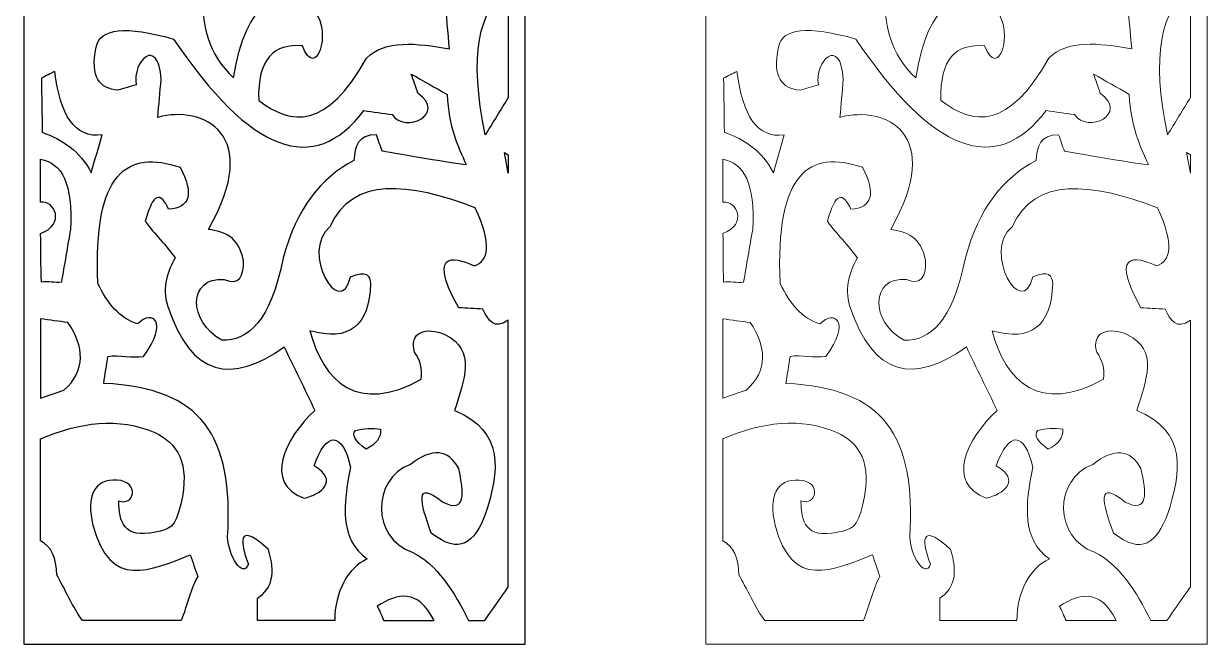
# Model space of a CAD drawing. Header units: centimetres. Extents: x -9.3 to 3.8, y -13.7 to 14.2.
# Drawn here: x -9.29 to 3.8, y -13.69 to -6.84 of the extents above; entities that cross this region are included whole.
import ezdxf

# ---------------------------------------------------------------- set-up
doc = ezdxf.new("R2010")
doc.units = ezdxf.units.CM
doc.header["$MEASUREMENT"] = 0
doc.layers.add('layer 1', color=7, linetype='Continuous')

msp = doc.modelspace()

# ---------------------------------------------------------------- linework, layer by layer
at = {"layer": 'layer 1', "color": 250}
for points, knots in [([(-3.74295, -13.69288), (-3.74295, -13.69288), (-9.28555, -13.69288), (-9.28555, -13.69288), (-9.28555, -13.69288), (-9.28555, -13.69288), (-9.28555, 14.24345), (-9.28555, 14.24345), (-9.28555, 14.24345), (-9.28555, 14.24345), (-3.74295, 14.24345), (-3.74295, 14.24345), (-3.74295, 14.24345), (-3.74295, 14.24345), (-3.74295, -13.69288), (-3.74295, -13.69288)], [0, 0, 0, 0, 0.2, 0.2, 0.2, 0.2, 0.4, 0.4, 0.4, 0.4, 0.6, 0.6, 0.6, 0.6, 1, 1, 1, 1]), ([(-5.38139, -6.08176), (-4.67115, -5.58363), (-4.6453, -6.38876), (-4.57876, -7.11723), (-4.57876, -7.11723), (-4.94601, -7.04983), (-5.2926, -7.01625), (-5.49462, -7.21732), (-5.49462, -7.21732), (-5.94124, -8.00867), (-6.32362, -7.96381), (-6.68804, -7.68503), (-6.68804, -7.68503), (-6.70156, -7.22422), (-6.51988, -7.05442), (-6.20433, -7.08376), (-6.20433, -7.08376), (-6.05902, -7.47261), (-5.87224, -6.94179), (-6.07078, -6.69967), (-6.07078, -6.69967), (-6.48913, -6.45731), (-6.82176, -6.56318), (-6.96583, -7.43444), (-6.96583, -7.43444), (-7.23914, -7.18956), (-7.33348, -6.83884), (-7.30521, -6.41587), (-7.30521, -6.41587), (-7.18876, -6.01494), (-7.03077, -5.97064), (-6.83207, -6.28207), (-6.83207, -6.28207), (-6.68107, -6.22648), (-6.65371, -6.05941), (-6.74975, -5.78105), (-6.74975, -5.78105), (-6.46414, -5.52488), (-6.51607, -5.30803), (-6.6159, -5.09662), (-6.6159, -5.09662), (-6.90275, -4.88758), (-6.92595, -5.0214), (-6.80122, -5.34695), (-6.80122, -5.34695), (-6.90739, -5.45265), (-7.00004, -5.40267), (-7.07897, -5.19661), (-7.07897, -5.19661), (-6.89478, -3.78489), (-7.57831, -3.58586), (-8.38562, -3.55996), (-8.38562, -3.55996), (-8.37528, -3.43775), (-8.36492, -3.31502), (-8.3547, -3.19281), (-8.3547, -3.19281), (-7.73391, -3.46538), (-7.74422, -2.62481), (-8.17983, -2.87533), (-8.17983, -2.87533), (-8.74244, -2.14988), (-8.23941, -0.68171), (-7.65517, -1.1552), (-7.65517, -1.1552), (-7.30182, -1.3223), (-7.57622, -1.52278), (-7.62425, -1.62281), (-7.62425, -1.62281), (-7.93289, -1.47821), (-7.9946, -1.60046), (-7.80944, -1.99036), (-7.80944, -1.99036), (-7.73391, -2.0404), (-7.65858, -2.09035), (-7.58307, -2.14053), (-7.58307, -2.14053), (-7.77855, -2.42446), (-7.79571, -2.73061), (-7.63443, -3.05898), (-7.63443, -3.05898), (-7.17754, -3.60459), (-6.82464, -3.42787), (-6.45127, -3.15933), (-6.45127, -3.15933), (-6.41711, -3.40425), (-6.25921, -3.69372), (-6.06046, -3.89411), (-6.06046, -3.89411), (-6.41882, -4.04992), (-6.45661, -4.38938), (-6.34856, -4.81246), (-6.34856, -4.81246), (-6.0413, -4.92266), (-5.89349, -4.76418), (-6.08088, -4.42853), (-6.08088, -4.42853), (-5.95069, -4.17686), (-5.80311, -4.11496), (-5.70038, -4.57864), (-5.70038, -4.57864), (-5.82383, -5.02426), (-5.7551, -5.33576), (-5.49462, -5.51389), (-5.49462, -5.51389), (-5.66965, -5.64174), (-5.82434, -5.79733), (-5.83391, -6.14857), (-5.83391, -6.14857), (-5.56161, -6.8864), (-5.08679, -6.24033), (-5.38139, -6.08176)], [0, 0, 0, 0, 0.03448276, 0.03448276, 0.03448276, 0.03448276, 0.06896552, 0.06896552, 0.06896552, 0.06896552, 0.10344828, 0.10344828, 0.10344828, 0.10344828, 0.13793103, 0.13793103, 0.13793103, 0.13793103, 0.17241379, 0.17241379, 0.17241379, 0.17241379, 0.20689655, 0.20689655, 0.20689655, 0.20689655, 0.24137931, 0.24137931, 0.24137931, 0.24137931, 0.27586207, 0.27586207, 0.27586207, 0.27586207, 0.31034483, 0.31034483, 0.31034483, 0.31034483, 0.34482759, 0.34482759, 0.34482759, 0.34482759, 0.37931034, 0.37931034, 0.37931034, 0.37931034, 0.4137931, 0.4137931, 0.4137931, 0.4137931, 0.44827586, 0.44827586, 0.44827586, 0.44827586, 0.48275862, 0.48275862, 0.48275862, 0.48275862, 0.51724138, 0.51724138, 0.51724138, 0.51724138, 0.55172414, 0.55172414, 0.55172414, 0.55172414, 0.5862069, 0.5862069, 0.5862069, 0.5862069, 0.62068966, 0.62068966, 0.62068966, 0.62068966, 0.65517241, 0.65517241, 0.65517241, 0.65517241, 0.68965517, 0.68965517, 0.68965517, 0.68965517, 0.72413793, 0.72413793, 0.72413793, 0.72413793, 0.75862069, 0.75862069, 0.75862069, 0.75862069, 0.79310345, 0.79310345, 0.79310345, 0.79310345, 0.82758621, 0.82758621, 0.82758621, 0.82758621, 0.86206897, 0.86206897, 0.86206897, 0.86206897, 0.89655172, 0.89655172, 0.89655172, 0.89655172, 0.93103448, 0.93103448, 0.93103448, 0.93103448, 1, 1, 1, 1]), ([(-3.92944, -6.44786), (-4.25326, -6.6873), (-4.36851, -7.18828), (-4.18305, -8.0665), (-4.18305, -8.0665), (-4.09857, -7.92922), (-4.014, -7.79221), (-3.92944, -7.65523), (-3.92944, -7.65523), (-3.92944, -7.65523), (-3.92944, -6.44786), (-3.92944, -6.44786)], [0, 0, 0, 0, 0.25, 0.25, 0.25, 0.25, 0.5, 0.5, 0.5, 0.5, 1, 1, 1, 1]), ([(-4.39427, -8.39457), (-4.48634, -8.19097), (-4.58751, -7.98242), (-4.60577, -7.619), (-4.60577, -7.619), (-4.73728, -7.54435), (-4.86899, -7.46985), (-5.00078, -7.39542), (-5.00078, -7.39542), (-4.97625, -7.46499), (-4.95173, -7.5344), (-4.92717, -7.60424), (-4.92717, -7.60424), (-4.60595, -7.8398), (-5.06646, -8.05478), (-5.21207, -7.84269), (-5.21207, -7.84269), (-5.31631, -7.82798), (-5.42039, -7.81276), (-5.52458, -7.79809), (-5.52458, -7.79809), (-6.07886, -8.52879), (-6.78032, -8.2654), (-7.62864, -7.00743), (-7.62864, -7.00743), (-8.15858, -6.85827), (-8.4434, -6.8882), (-8.48328, -7.09695), (-8.48328, -7.09695), (-8.55531, -7.43513), (-8.44182, -7.55435), (-8.24433, -7.57421), (-8.24433, -7.57421), (-8.17402, -7.55435), (-8.11257, -7.5344), (-8.04219, -7.51484), (-8.04219, -7.51484), (-8.08857, -7.25106), (-7.79539, -6.96637), (-7.76661, -7.45498), (-7.76661, -7.45498), (-7.77869, -7.59426), (-7.79111, -7.73344), (-7.80324, -7.87265), (-7.80324, -7.87265), (-7.30257, -7.73583), (-6.6375, -8.05176), (-7.24278, -9.11041), (-7.24278, -9.11041), (-7.06807, -9.13495), (-6.9086, -9.18959), (-6.85701, -9.45338), (-6.85701, -9.45338), (-6.84747, -9.61307), (-6.90549, -9.74233), (-7.06819, -9.66239), (-7.06819, -9.66239), (-7.47254, -9.62783), (-7.4694, -10.13469), (-7.09564, -10.33337), (-7.09564, -10.33337), (-6.80464, -10.34338), (-6.55976, -10.1297), (-6.4159, -9.42384), (-6.4159, -9.42384), (-6.27254, -8.87547), (-5.99849, -8.53995), (-5.63482, -8.34971), (-5.63482, -8.34971), (-5.62592, -8.1956), (-5.59236, -8.06121), (-5.38659, -8.0665), (-5.38659, -8.0665), (-5.36527, -8.12626), (-5.34379, -8.18579), (-5.32237, -8.24561), (-5.32237, -8.24561), (-5.32237, -8.24561), (-4.38509, -8.40957), (-4.39427, -8.39457)], [0, 0, 0, 0, 0.04761905, 0.04761905, 0.04761905, 0.04761905, 0.0952381, 0.0952381, 0.0952381, 0.0952381, 0.14285714, 0.14285714, 0.14285714, 0.14285714, 0.19047619, 0.19047619, 0.19047619, 0.19047619, 0.23809524, 0.23809524, 0.23809524, 0.23809524, 0.28571429, 0.28571429, 0.28571429, 0.28571429, 0.33333333, 0.33333333, 0.33333333, 0.33333333, 0.38095238, 0.38095238, 0.38095238, 0.38095238, 0.42857143, 0.42857143, 0.42857143, 0.42857143, 0.47619048, 0.47619048, 0.47619048, 0.47619048, 0.52380952, 0.52380952, 0.52380952, 0.52380952, 0.57142857, 0.57142857, 0.57142857, 0.57142857, 0.61904762, 0.61904762, 0.61904762, 0.61904762, 0.66666667, 0.66666667, 0.66666667, 0.66666667, 0.71428571, 0.71428571, 0.71428571, 0.71428571, 0.76190476, 0.76190476, 0.76190476, 0.76190476, 0.80952381, 0.80952381, 0.80952381, 0.80952381, 0.85714286, 0.85714286, 0.85714286, 0.85714286, 0.9047619, 0.9047619, 0.9047619, 0.9047619, 1, 1, 1, 1]), ([(-8.4189, -8.0665), (-8.45878, -8.20571), (-8.49843, -8.34492), (-8.53826, -8.48423), (-8.53826, -8.48423), (-8.66394, -8.24066), (-8.85704, -8.12153), (-9.08041, -8.0366), (-9.08041, -8.0366), (-9.08369, -7.83786), (-9.08657, -7.63886), (-9.08966, -7.44015), (-9.08966, -7.44015), (-9.04076, -7.41511), (-8.99173, -7.3904), (-8.94268, -7.36562), (-8.94268, -7.36562), (-8.88292, -7.84154), (-8.72361, -8.10762), (-8.4189, -8.0665)], [0, 0, 0, 0, 0.16666667, 0.16666667, 0.16666667, 0.16666667, 0.33333333, 0.33333333, 0.33333333, 0.33333333, 0.5, 0.5, 0.5, 0.5, 0.66666667, 0.66666667, 0.66666667, 0.66666667, 1, 1, 1, 1]), ([(-5.84757, -13.42939), (-5.84724, -13.11481), (-5.70168, -12.84344), (-5.48768, -12.74975), (-5.48768, -12.74975), (-5.79498, -12.53644), (-5.75785, -12.14835), (-5.6714, -11.73541), (-5.6714, -11.73541), (-5.76686, -11.33901), (-5.93864, -11.33842), (-6.07584, -11.72064), (-6.07584, -11.72064), (-5.79608, -11.88515), (-5.99873, -12.03907), (-6.18603, -12.07845), (-6.18603, -12.07845), (-6.63824, -11.91492), (-6.40175, -11.4205), (-6.06666, -11.10913), (-6.06666, -11.10913), (-6.17989, -10.87541), (-6.29322, -10.64168), (-6.40665, -10.40799), (-6.40665, -10.40799), (-6.98471, -10.8184), (-7.43342, -10.74371), (-7.69298, -9.9608), (-7.69298, -9.9608), (-7.76377, -9.74174), (-7.68715, -9.56269), (-7.61029, -9.42384), (-7.61029, -9.42384), (-7.71435, -9.27945), (-7.83694, -9.16511), (-7.94111, -9.02105), (-7.94111, -9.02105), (-7.85519, -8.6935), (-7.76956, -8.69737), (-7.68388, -8.88676), (-7.68388, -8.88676), (-7.44485, -8.87179), (-7.40205, -8.71788), (-7.55518, -8.42433), (-7.55518, -8.42433), (-8.13712, -8.2255), (-8.52003, -8.47412), (-8.46477, -9.70715), (-8.46477, -9.70715), (-8.36069, -9.92591), (-8.22598, -10.09485), (-8.02375, -10.15461), (-8.02375, -10.15461), (-7.86507, -9.98583), (-7.6777, -10.13233), (-7.95953, -10.51252), (-7.95953, -10.51252), (-8.08507, -10.53244), (-8.22895, -10.4925), (-8.35447, -10.51252), (-8.35447, -10.51252), (-8.36987, -10.61179), (-8.38522, -10.71139), (-8.40062, -10.81079), (-8.40062, -10.81079), (-7.31509, -10.86244), (-6.96513, -11.38568), (-7.03158, -12.51124), (-7.03158, -12.51124), (-7.02125, -12.71352), (-6.86575, -12.9736), (-6.80167, -12.80925), (-6.80167, -12.80925), (-6.92723, -12.48617), (-6.87216, -12.37183), (-6.58125, -12.6453), (-6.58125, -12.6453), (-6.49849, -12.90373), (-6.53811, -13.08284), (-6.70063, -13.18221), (-6.70063, -13.18221), (-6.70063, -13.23292), (-6.70063, -13.34141), (-6.70063, -13.42939), (-6.70063, -13.42939), (-6.70063, -13.42939), (-5.84757, -13.42939), (-5.84757, -13.42939)], [0, 0, 0, 0, 0.04347826, 0.04347826, 0.04347826, 0.04347826, 0.08695652, 0.08695652, 0.08695652, 0.08695652, 0.13043478, 0.13043478, 0.13043478, 0.13043478, 0.17391304, 0.17391304, 0.17391304, 0.17391304, 0.2173913, 0.2173913, 0.2173913, 0.2173913, 0.26086957, 0.26086957, 0.26086957, 0.26086957, 0.30434783, 0.30434783, 0.30434783, 0.30434783, 0.34782609, 0.34782609, 0.34782609, 0.34782609, 0.39130435, 0.39130435, 0.39130435, 0.39130435, 0.43478261, 0.43478261, 0.43478261, 0.43478261, 0.47826087, 0.47826087, 0.47826087, 0.47826087, 0.52173913, 0.52173913, 0.52173913, 0.52173913, 0.56521739, 0.56521739, 0.56521739, 0.56521739, 0.60869565, 0.60869565, 0.60869565, 0.60869565, 0.65217391, 0.65217391, 0.65217391, 0.65217391, 0.69565217, 0.69565217, 0.69565217, 0.69565217, 0.73913043, 0.73913043, 0.73913043, 0.73913043, 0.7826087, 0.7826087, 0.7826087, 0.7826087, 0.82608696, 0.82608696, 0.82608696, 0.82608696, 0.86956522, 0.86956522, 0.86956522, 0.86956522, 0.91304348, 0.91304348, 0.91304348, 0.91304348, 1, 1, 1, 1]), ([(-8.86917, -9.69229), (-8.83549, -9.50818), (-8.80174, -9.29445), (-8.76809, -9.11041), (-8.76809, -9.11041), (-8.73859, -8.60509), (-8.86501, -8.3756), (-9.09888, -8.33635), (-9.09888, -8.33635), (-9.09888, -8.33635), (-9.09888, -8.81069), (-9.09888, -8.81069), (-9.09888, -8.81069), (-8.94317, -8.78788), (-8.81844, -9.05268), (-9.09888, -9.15537), (-9.09888, -9.15537), (-9.08966, -9.33937), (-9.09888, -9.50818), (-9.08966, -9.69229), (-9.08966, -9.69229), (-9.02221, -9.67726), (-8.9365, -9.70715), (-8.86917, -9.69229)], [0, 0, 0, 0, 0.14285714, 0.14285714, 0.14285714, 0.14285714, 0.28571429, 0.28571429, 0.28571429, 0.28571429, 0.42857143, 0.42857143, 0.42857143, 0.42857143, 0.57142857, 0.57142857, 0.57142857, 0.57142857, 0.71428571, 0.71428571, 0.71428571, 0.71428571, 1, 1, 1, 1]), ([(-3.92944, -8.28791), (-3.92944, -8.28791), (-3.97178, -8.26041), (-3.97178, -8.26041), (-3.97178, -8.26041), (-3.97178, -8.26041), (-3.92944, -8.4901), (-3.92944, -8.4901), (-3.92944, -8.4901), (-3.92944, -8.4901), (-3.92944, -8.28791), (-3.92944, -8.28791)], [0, 0, 0, 0, 0.25, 0.25, 0.25, 0.25, 0.5, 0.5, 0.5, 0.5, 1, 1, 1, 1]), ([(-3.92944, -13.05938), (-4.01215, -13.17808), (-4.10942, -13.31312), (-4.18929, -13.42939), (-4.18929, -13.42939), (-4.18929, -13.42939), (-4.36883, -13.42939), (-4.36883, -13.42939), (-4.36883, -13.42939), (-4.52029, -13.11474), (-4.72798, -12.79858), (-4.99158, -12.67526), (-4.99158, -12.67526), (-5.43874, -12.52089), (-5.44478, -11.86976), (-5.00991, -11.70564), (-5.00991, -11.70564), (-4.77114, -11.52164), (-4.59336, -11.53674), (-4.47695, -11.75047), (-4.47695, -11.75047), (-4.41545, -12.02446), (-4.39345, -12.24867), (-4.65157, -12.12318), (-4.65157, -12.12318), (-4.97121, -11.86333), (-4.90344, -12.12728), (-4.78027, -12.46618), (-4.78027, -12.46618), (-4.46446, -12.70893), (-4.30234, -12.57221), (-4.18305, -12.25753), (-4.18305, -12.25753), (-4.02875, -11.7847), (-3.96381, -11.34229), (-4.52301, -11.10913), (-4.52301, -11.10913), (-4.4161, -10.77981), (-4.28106, -10.44071), (-4.62407, -10.27394), (-4.62407, -10.27394), (-4.83655, -10.17939), (-5.03063, -10.24404), (-4.96406, -10.46779), (-4.96406, -10.46779), (-4.90678, -10.54947), (-4.87433, -10.64454), (-4.89057, -10.76619), (-4.89057, -10.76619), (-5.59396, -11.15445), (-5.97113, -10.79615), (-6.12183, -10.22924), (-6.12183, -10.22924), (-5.69007, -10.35329), (-5.46638, -10.17939), (-5.45095, -9.70715), (-5.45095, -9.70715), (-5.45997, -9.62252), (-5.49046, -9.55731), (-5.6714, -9.63256), (-5.6714, -9.63256), (-5.79066, -10.12416), (-6.23136, -9.35663), (-5.90129, -9.08064), (-5.90129, -9.08064), (-5.64884, -8.52797), (-5.03608, -8.58888), (-4.29326, -8.87179), (-4.29326, -8.87179), (-4.10322, -9.28709), (-4.14932, -9.4562), (-4.30236, -9.5132), (-4.30236, -9.5132), (-4.43949, -9.4499), (-4.8719, -9.27331), (-4.47695, -9.9755), (-4.47695, -9.9755), (-4.38825, -9.98035), (-4.29939, -9.98551), (-4.21052, -9.99059), (-4.21052, -9.99059), (-4.15018, -10.11198), (-4.08663, -10.22638), (-3.92944, -10.11254), (-3.92944, -10.11254), (-3.92944, -10.11254), (-3.92944, -13.05938), (-3.92944, -13.05938)], [0, 0, 0, 0, 0.04347826, 0.04347826, 0.04347826, 0.04347826, 0.08695652, 0.08695652, 0.08695652, 0.08695652, 0.13043478, 0.13043478, 0.13043478, 0.13043478, 0.17391304, 0.17391304, 0.17391304, 0.17391304, 0.2173913, 0.2173913, 0.2173913, 0.2173913, 0.26086957, 0.26086957, 0.26086957, 0.26086957, 0.30434783, 0.30434783, 0.30434783, 0.30434783, 0.34782609, 0.34782609, 0.34782609, 0.34782609, 0.39130435, 0.39130435, 0.39130435, 0.39130435, 0.43478261, 0.43478261, 0.43478261, 0.43478261, 0.47826087, 0.47826087, 0.47826087, 0.47826087, 0.52173913, 0.52173913, 0.52173913, 0.52173913, 0.56521739, 0.56521739, 0.56521739, 0.56521739, 0.60869565, 0.60869565, 0.60869565, 0.60869565, 0.65217391, 0.65217391, 0.65217391, 0.65217391, 0.69565217, 0.69565217, 0.69565217, 0.69565217, 0.73913043, 0.73913043, 0.73913043, 0.73913043, 0.7826087, 0.7826087, 0.7826087, 0.7826087, 0.82608696, 0.82608696, 0.82608696, 0.82608696, 0.86956522, 0.86956522, 0.86956522, 0.86956522, 0.91304348, 0.91304348, 0.91304348, 0.91304348, 1, 1, 1, 1]), ([(-9.09888, -10.97478), (-9.09888, -10.97419), (-9.09888, -10.9736), (-9.09888, -10.973), (-9.09888, -10.973), (-9.09888, -10.973), (-9.09888, -10.09731), (-9.09888, -10.09731), (-9.09888, -10.09731), (-8.99777, -10.11146), (-8.89667, -10.1255), (-8.79563, -10.13942), (-8.79563, -10.13942), (-8.61637, -10.39707), (-8.59558, -10.67506), (-8.8416, -10.88538), (-8.8416, -10.88538), (-8.92735, -10.91521), (-9.01306, -10.94508), (-9.09888, -10.97478)], [0, 0, 0, 0, 0.16666667, 0.16666667, 0.16666667, 0.16666667, 0.33333333, 0.33333333, 0.33333333, 0.33333333, 0.5, 0.5, 0.5, 0.5, 0.66666667, 0.66666667, 0.66666667, 0.66666667, 1, 1, 1, 1]), ([(-7.36217, -12.94367), (-7.38988, -12.86396), (-7.41738, -12.78447), (-7.44485, -12.70486), (-7.44485, -12.70486), (-7.88135, -12.87446), (-8.33336, -13.09994), (-8.51996, -12.37682), (-8.51996, -12.37682), (-8.59577, -12.05488), (-8.50709, -11.86464), (-8.25348, -11.87862), (-8.25348, -11.87862), (-7.98991, -11.89992), (-8.07041, -12.17299), (-8.2352, -12.10841), (-8.2352, -12.10841), (-8.2297, -12.33931), (-8.18564, -12.52847), (-7.82899, -12.45492), (-7.82899, -12.45492), (-7.66815, -12.42178), (-7.61294, -12.40783), (-7.54965, -12.14572), (-7.54965, -12.14572), (-7.43819, -11.68435), (-7.59236, -11.46579), (-7.83726, -11.35532), (-7.83726, -11.35532), (-8.22826, -11.17916), (-8.67132, -11.24119), (-9.09888, -11.4223), (-9.09888, -11.4223), (-9.09888, -11.42237), (-9.09888, -11.42283), (-9.09888, -11.42283), (-9.09888, -11.42283), (-9.09888, -11.42283), (-9.09888, -12.54963), (-9.09888, -12.54963), (-9.09888, -12.54963), (-8.98056, -12.61179), (-8.92087, -12.73741), (-8.92071, -12.92723), (-8.92071, -12.92723), (-8.84281, -13.05406), (-8.73336, -13.3038), (-8.63474, -13.42939), (-8.63474, -13.42939), (-8.63474, -13.42939), (-7.54375, -13.42939), (-7.54375, -13.42939), (-7.54375, -13.42939), (-7.48143, -13.27801), (-7.43068, -13.05876), (-7.36217, -12.94367)], [0, 0, 0, 0, 0.06666667, 0.06666667, 0.06666667, 0.06666667, 0.13333333, 0.13333333, 0.13333333, 0.13333333, 0.2, 0.2, 0.2, 0.2, 0.26666667, 0.26666667, 0.26666667, 0.26666667, 0.33333333, 0.33333333, 0.33333333, 0.33333333, 0.4, 0.4, 0.4, 0.4, 0.46666667, 0.46666667, 0.46666667, 0.46666667, 0.53333333, 0.53333333, 0.53333333, 0.53333333, 0.6, 0.6, 0.6, 0.6, 0.66666667, 0.66666667, 0.66666667, 0.66666667, 0.73333333, 0.73333333, 0.73333333, 0.73333333, 0.8, 0.8, 0.8, 0.8, 0.86666667, 0.86666667, 0.86666667, 0.86666667, 1, 1, 1, 1]), ([(-5.33993, -11.31775), (-5.43268, -11.30311), (-5.5254, -11.30816), (-5.61819, -11.33238), (-5.61819, -11.33238), (-5.66315, -11.38112), (-5.62434, -11.44915), (-5.50154, -11.53641), (-5.50154, -11.53641), (-5.38778, -11.48282), (-5.3338, -11.41003), (-5.33993, -11.31775)], [0, 0, 0, 0, 0.25, 0.25, 0.25, 0.25, 0.5, 0.5, 0.5, 0.5, 1, 1, 1, 1]), ([(-5.30502, -13.42939), (-5.32916, -13.3803), (-5.35331, -13.31548), (-5.37744, -13.27148), (-5.37744, -13.27148), (-5.15159, -13.12813), (-4.93122, -13.07405), (-4.74884, -13.42939), (-4.74884, -13.42939), (-4.74884, -13.42939), (-5.30502, -13.42939), (-5.30502, -13.42939)], [0, 0, 0, 0, 0.25, 0.25, 0.25, 0.25, 0.5, 0.5, 0.5, 0.5, 1, 1, 1, 1])]:
    msp.add_open_spline(points, degree=3, knots=knots, dxfattribs=at)
at = {"layer": 'layer 1', "color": 242, "lineweight": 9}
for points, knots in [([(3.7977, -13.69288), (3.7977, -13.69288), (-1.7449, -13.69288), (-1.7449, -13.69288), (-1.7449, -13.69288), (-1.7449, -13.69288), (-1.7449, 14.24345), (-1.7449, 14.24345), (-1.7449, 14.24345), (-1.7449, 14.24345), (3.7977, 14.24345), (3.7977, 14.24345), (3.7977, 14.24345), (3.7977, 14.24345), (3.7977, -13.69288), (3.7977, -13.69288)], [0, 0, 0, 0, 0.2, 0.2, 0.2, 0.2, 0.4, 0.4, 0.4, 0.4, 0.6, 0.6, 0.6, 0.6, 1, 1, 1, 1]), ([(2.15926, -6.08176), (2.8695, -5.58363), (2.89535, -6.38876), (2.96189, -7.11723), (2.96189, -7.11723), (2.59464, -7.04983), (2.24805, -7.01625), (2.04603, -7.21732), (2.04603, -7.21732), (1.59941, -8.00867), (1.21703, -7.96381), (0.85261, -7.68503), (0.85261, -7.68503), (0.83909, -7.22422), (1.02077, -7.05442), (1.33632, -7.08376), (1.33632, -7.08376), (1.48163, -7.47261), (1.66841, -6.94179), (1.46987, -6.69967), (1.46987, -6.69967), (1.05152, -6.45731), (0.71889, -6.56318), (0.57482, -7.43444), (0.57482, -7.43444), (0.30151, -7.18956), (0.20717, -6.83884), (0.23544, -6.41587), (0.23544, -6.41587), (0.35189, -6.01494), (0.50988, -5.97064), (0.70858, -6.28207), (0.70858, -6.28207), (0.85958, -6.22648), (0.88694, -6.05941), (0.7909, -5.78105), (0.7909, -5.78105), (1.07651, -5.52488), (1.02458, -5.30803), (0.92475, -5.09662), (0.92475, -5.09662), (0.6379, -4.88758), (0.6147, -5.0214), (0.73943, -5.34695), (0.73943, -5.34695), (0.63326, -5.45265), (0.54061, -5.40267), (0.46168, -5.19661), (0.46168, -5.19661), (0.64587, -3.78489), (-0.03766, -3.58586), (-0.84497, -3.55996), (-0.84497, -3.55996), (-0.83463, -3.43775), (-0.82427, -3.31502), (-0.81405, -3.19281), (-0.81405, -3.19281), (-0.19326, -3.46538), (-0.20357, -2.62481), (-0.63918, -2.87533), (-0.63918, -2.87533), (-1.20179, -2.14988), (-0.69876, -0.68171), (-0.11452, -1.1552), (-0.11452, -1.1552), (0.23883, -1.3223), (-0.03557, -1.52278), (-0.0836, -1.62281), (-0.0836, -1.62281), (-0.39224, -1.47821), (-0.45395, -1.60046), (-0.26879, -1.99036), (-0.26879, -1.99036), (-0.19326, -2.0404), (-0.11793, -2.09035), (-0.04242, -2.14053), (-0.04242, -2.14053), (-0.2379, -2.42446), (-0.25506, -2.73061), (-0.09378, -3.05898), (-0.09378, -3.05898), (0.36311, -3.60459), (0.71601, -3.42787), (1.08938, -3.15933), (1.08938, -3.15933), (1.12354, -3.40425), (1.28144, -3.69372), (1.48019, -3.89411), (1.48019, -3.89411), (1.12183, -4.04992), (1.08404, -4.38938), (1.19209, -4.81246), (1.19209, -4.81246), (1.49935, -4.92266), (1.64716, -4.76418), (1.45977, -4.42853), (1.45977, -4.42853), (1.58996, -4.17686), (1.73754, -4.11496), (1.84027, -4.57864), (1.84027, -4.57864), (1.71682, -5.02426), (1.78555, -5.33576), (2.04603, -5.51389), (2.04603, -5.51389), (1.871, -5.64174), (1.71631, -5.79733), (1.70674, -6.14857), (1.70674, -6.14857), (1.97904, -6.8864), (2.45386, -6.24033), (2.15926, -6.08176)], [0, 0, 0, 0, 0.03448276, 0.03448276, 0.03448276, 0.03448276, 0.06896552, 0.06896552, 0.06896552, 0.06896552, 0.10344828, 0.10344828, 0.10344828, 0.10344828, 0.13793103, 0.13793103, 0.13793103, 0.13793103, 0.17241379, 0.17241379, 0.17241379, 0.17241379, 0.20689655, 0.20689655, 0.20689655, 0.20689655, 0.24137931, 0.24137931, 0.24137931, 0.24137931, 0.27586207, 0.27586207, 0.27586207, 0.27586207, 0.31034483, 0.31034483, 0.31034483, 0.31034483, 0.34482759, 0.34482759, 0.34482759, 0.34482759, 0.37931034, 0.37931034, 0.37931034, 0.37931034, 0.4137931, 0.4137931, 0.4137931, 0.4137931, 0.44827586, 0.44827586, 0.44827586, 0.44827586, 0.48275862, 0.48275862, 0.48275862, 0.48275862, 0.51724138, 0.51724138, 0.51724138, 0.51724138, 0.55172414, 0.55172414, 0.55172414, 0.55172414, 0.5862069, 0.5862069, 0.5862069, 0.5862069, 0.62068966, 0.62068966, 0.62068966, 0.62068966, 0.65517241, 0.65517241, 0.65517241, 0.65517241, 0.68965517, 0.68965517, 0.68965517, 0.68965517, 0.72413793, 0.72413793, 0.72413793, 0.72413793, 0.75862069, 0.75862069, 0.75862069, 0.75862069, 0.79310345, 0.79310345, 0.79310345, 0.79310345, 0.82758621, 0.82758621, 0.82758621, 0.82758621, 0.86206897, 0.86206897, 0.86206897, 0.86206897, 0.89655172, 0.89655172, 0.89655172, 0.89655172, 0.93103448, 0.93103448, 0.93103448, 0.93103448, 1, 1, 1, 1]), ([(3.61121, -6.44786), (3.28739, -6.6873), (3.17214, -7.18828), (3.3576, -8.0665), (3.3576, -8.0665), (3.44208, -7.92922), (3.52665, -7.79221), (3.61121, -7.65523), (3.61121, -7.65523), (3.61121, -7.65523), (3.61121, -6.44786), (3.61121, -6.44786)], [0, 0, 0, 0, 0.25, 0.25, 0.25, 0.25, 0.5, 0.5, 0.5, 0.5, 1, 1, 1, 1]), ([(3.14638, -8.39457), (3.05431, -8.19097), (2.95314, -7.98242), (2.93488, -7.619), (2.93488, -7.619), (2.80337, -7.54435), (2.67166, -7.46985), (2.53987, -7.39542), (2.53987, -7.39542), (2.5644, -7.46499), (2.58892, -7.5344), (2.61348, -7.60424), (2.61348, -7.60424), (2.9347, -7.8398), (2.47419, -8.05478), (2.32858, -7.84269), (2.32858, -7.84269), (2.22434, -7.82798), (2.12026, -7.81276), (2.01607, -7.79809), (2.01607, -7.79809), (1.46179, -8.52879), (0.76033, -8.2654), (-0.08799, -7.00743), (-0.08799, -7.00743), (-0.61793, -6.85827), (-0.90275, -6.8882), (-0.94263, -7.09695), (-0.94263, -7.09695), (-1.01466, -7.43513), (-0.90117, -7.55435), (-0.70368, -7.57421), (-0.70368, -7.57421), (-0.63337, -7.55435), (-0.57192, -7.5344), (-0.50154, -7.51484), (-0.50154, -7.51484), (-0.54792, -7.25106), (-0.25474, -6.96637), (-0.22596, -7.45498), (-0.22596, -7.45498), (-0.23804, -7.59426), (-0.25046, -7.73344), (-0.26259, -7.87265), (-0.26259, -7.87265), (0.23808, -7.73583), (0.90315, -8.05176), (0.29787, -9.11041), (0.29787, -9.11041), (0.47258, -9.13495), (0.63205, -9.18959), (0.68364, -9.45338), (0.68364, -9.45338), (0.69318, -9.61307), (0.63516, -9.74233), (0.47246, -9.66239), (0.47246, -9.66239), (0.06811, -9.62783), (0.07125, -10.13469), (0.44501, -10.33337), (0.44501, -10.33337), (0.73601, -10.34338), (0.98089, -10.1297), (1.12475, -9.42384), (1.12475, -9.42384), (1.26811, -8.87547), (1.54216, -8.53995), (1.90583, -8.34971), (1.90583, -8.34971), (1.91473, -8.1956), (1.94829, -8.06121), (2.15406, -8.0665), (2.15406, -8.0665), (2.17538, -8.12626), (2.19686, -8.18579), (2.21828, -8.24561), (2.21828, -8.24561), (2.21828, -8.24561), (3.15556, -8.40957), (3.14638, -8.39457)], [0, 0, 0, 0, 0.04761905, 0.04761905, 0.04761905, 0.04761905, 0.0952381, 0.0952381, 0.0952381, 0.0952381, 0.14285714, 0.14285714, 0.14285714, 0.14285714, 0.19047619, 0.19047619, 0.19047619, 0.19047619, 0.23809524, 0.23809524, 0.23809524, 0.23809524, 0.28571429, 0.28571429, 0.28571429, 0.28571429, 0.33333333, 0.33333333, 0.33333333, 0.33333333, 0.38095238, 0.38095238, 0.38095238, 0.38095238, 0.42857143, 0.42857143, 0.42857143, 0.42857143, 0.47619048, 0.47619048, 0.47619048, 0.47619048, 0.52380952, 0.52380952, 0.52380952, 0.52380952, 0.57142857, 0.57142857, 0.57142857, 0.57142857, 0.61904762, 0.61904762, 0.61904762, 0.61904762, 0.66666667, 0.66666667, 0.66666667, 0.66666667, 0.71428571, 0.71428571, 0.71428571, 0.71428571, 0.76190476, 0.76190476, 0.76190476, 0.76190476, 0.80952381, 0.80952381, 0.80952381, 0.80952381, 0.85714286, 0.85714286, 0.85714286, 0.85714286, 0.9047619, 0.9047619, 0.9047619, 0.9047619, 1, 1, 1, 1]), ([(-0.87825, -8.0665), (-0.91813, -8.20571), (-0.95778, -8.34492), (-0.99761, -8.48423), (-0.99761, -8.48423), (-1.12329, -8.24066), (-1.31639, -8.12153), (-1.53976, -8.0366), (-1.53976, -8.0366), (-1.54304, -7.83786), (-1.54592, -7.63886), (-1.54901, -7.44015), (-1.54901, -7.44015), (-1.50011, -7.41511), (-1.45108, -7.3904), (-1.40203, -7.36562), (-1.40203, -7.36562), (-1.34227, -7.84154), (-1.18296, -8.10762), (-0.87825, -8.0665)], [0, 0, 0, 0, 0.16666667, 0.16666667, 0.16666667, 0.16666667, 0.33333333, 0.33333333, 0.33333333, 0.33333333, 0.5, 0.5, 0.5, 0.5, 0.66666667, 0.66666667, 0.66666667, 0.66666667, 1, 1, 1, 1]), ([(1.69308, -13.42939), (1.69341, -13.11481), (1.83897, -12.84344), (2.05297, -12.74975), (2.05297, -12.74975), (1.74567, -12.53644), (1.7828, -12.14835), (1.86925, -11.73541), (1.86925, -11.73541), (1.77379, -11.33901), (1.60201, -11.33842), (1.46481, -11.72064), (1.46481, -11.72064), (1.74457, -11.88515), (1.54192, -12.03907), (1.35462, -12.07845), (1.35462, -12.07845), (0.90241, -11.91492), (1.1389, -11.4205), (1.47399, -11.10913), (1.47399, -11.10913), (1.36076, -10.87541), (1.24743, -10.64168), (1.134, -10.40799), (1.134, -10.40799), (0.55594, -10.8184), (0.10723, -10.74371), (-0.15233, -9.9608), (-0.15233, -9.9608), (-0.22312, -9.74174), (-0.1465, -9.56269), (-0.06964, -9.42384), (-0.06964, -9.42384), (-0.1737, -9.27945), (-0.29629, -9.16511), (-0.40046, -9.02105), (-0.40046, -9.02105), (-0.31454, -8.6935), (-0.22891, -8.69737), (-0.14323, -8.88676), (-0.14323, -8.88676), (0.0958, -8.87179), (0.1386, -8.71788), (-0.01453, -8.42433), (-0.01453, -8.42433), (-0.59647, -8.2255), (-0.97938, -8.47412), (-0.92412, -9.70715), (-0.92412, -9.70715), (-0.82004, -9.92591), (-0.68533, -10.09485), (-0.4831, -10.15461), (-0.4831, -10.15461), (-0.32442, -9.98583), (-0.13705, -10.13233), (-0.41888, -10.51252), (-0.41888, -10.51252), (-0.54442, -10.53244), (-0.6883, -10.4925), (-0.81382, -10.51252), (-0.81382, -10.51252), (-0.82922, -10.61179), (-0.84457, -10.71139), (-0.85997, -10.81079), (-0.85997, -10.81079), (0.22556, -10.86244), (0.57552, -11.38568), (0.50907, -12.51124), (0.50907, -12.51124), (0.5194, -12.71352), (0.6749, -12.9736), (0.73898, -12.80925), (0.73898, -12.80925), (0.61342, -12.48617), (0.66849, -12.37183), (0.9594, -12.6453), (0.9594, -12.6453), (1.04216, -12.90373), (1.00254, -13.08284), (0.84002, -13.18221), (0.84002, -13.18221), (0.84002, -13.23292), (0.84002, -13.34141), (0.84002, -13.42939), (0.84002, -13.42939), (0.84002, -13.42939), (1.69308, -13.42939), (1.69308, -13.42939)], [0, 0, 0, 0, 0.04347826, 0.04347826, 0.04347826, 0.04347826, 0.08695652, 0.08695652, 0.08695652, 0.08695652, 0.13043478, 0.13043478, 0.13043478, 0.13043478, 0.17391304, 0.17391304, 0.17391304, 0.17391304, 0.2173913, 0.2173913, 0.2173913, 0.2173913, 0.26086957, 0.26086957, 0.26086957, 0.26086957, 0.30434783, 0.30434783, 0.30434783, 0.30434783, 0.34782609, 0.34782609, 0.34782609, 0.34782609, 0.39130435, 0.39130435, 0.39130435, 0.39130435, 0.43478261, 0.43478261, 0.43478261, 0.43478261, 0.47826087, 0.47826087, 0.47826087, 0.47826087, 0.52173913, 0.52173913, 0.52173913, 0.52173913, 0.56521739, 0.56521739, 0.56521739, 0.56521739, 0.60869565, 0.60869565, 0.60869565, 0.60869565, 0.65217391, 0.65217391, 0.65217391, 0.65217391, 0.69565217, 0.69565217, 0.69565217, 0.69565217, 0.73913043, 0.73913043, 0.73913043, 0.73913043, 0.7826087, 0.7826087, 0.7826087, 0.7826087, 0.82608696, 0.82608696, 0.82608696, 0.82608696, 0.86956522, 0.86956522, 0.86956522, 0.86956522, 0.91304348, 0.91304348, 0.91304348, 0.91304348, 1, 1, 1, 1]), ([(-1.32852, -9.69229), (-1.29484, -9.50818), (-1.26109, -9.29445), (-1.22744, -9.11041), (-1.22744, -9.11041), (-1.19794, -8.60509), (-1.32436, -8.3756), (-1.55823, -8.33635), (-1.55823, -8.33635), (-1.55823, -8.33635), (-1.55823, -8.81069), (-1.55823, -8.81069), (-1.55823, -8.81069), (-1.40252, -8.78788), (-1.27779, -9.05268), (-1.55823, -9.15537), (-1.55823, -9.15537), (-1.54901, -9.33937), (-1.55823, -9.50818), (-1.54901, -9.69229), (-1.54901, -9.69229), (-1.48156, -9.67726), (-1.39585, -9.70715), (-1.32852, -9.69229)], [0, 0, 0, 0, 0.14285714, 0.14285714, 0.14285714, 0.14285714, 0.28571429, 0.28571429, 0.28571429, 0.28571429, 0.42857143, 0.42857143, 0.42857143, 0.42857143, 0.57142857, 0.57142857, 0.57142857, 0.57142857, 0.71428571, 0.71428571, 0.71428571, 0.71428571, 1, 1, 1, 1]), ([(3.61121, -8.28791), (3.61121, -8.28791), (3.56887, -8.26041), (3.56887, -8.26041), (3.56887, -8.26041), (3.56887, -8.26041), (3.61121, -8.4901), (3.61121, -8.4901), (3.61121, -8.4901), (3.61121, -8.4901), (3.61121, -8.28791), (3.61121, -8.28791)], [0, 0, 0, 0, 0.25, 0.25, 0.25, 0.25, 0.5, 0.5, 0.5, 0.5, 1, 1, 1, 1]), ([(3.61121, -13.05938), (3.5285, -13.17808), (3.43123, -13.31312), (3.35136, -13.42939), (3.35136, -13.42939), (3.35136, -13.42939), (3.17182, -13.42939), (3.17182, -13.42939), (3.17182, -13.42939), (3.02036, -13.11474), (2.81267, -12.79858), (2.54907, -12.67526), (2.54907, -12.67526), (2.10191, -12.52089), (2.09587, -11.86976), (2.53074, -11.70564), (2.53074, -11.70564), (2.76951, -11.52164), (2.94729, -11.53674), (3.0637, -11.75047), (3.0637, -11.75047), (3.1252, -12.02446), (3.1472, -12.24867), (2.88908, -12.12318), (2.88908, -12.12318), (2.56944, -11.86333), (2.63721, -12.12728), (2.76038, -12.46618), (2.76038, -12.46618), (3.07619, -12.70893), (3.23831, -12.57221), (3.3576, -12.25753), (3.3576, -12.25753), (3.5119, -11.7847), (3.57684, -11.34229), (3.01764, -11.10913), (3.01764, -11.10913), (3.12455, -10.77981), (3.25959, -10.44071), (2.91658, -10.27394), (2.91658, -10.27394), (2.7041, -10.17939), (2.51002, -10.24404), (2.57659, -10.46779), (2.57659, -10.46779), (2.63387, -10.54947), (2.66632, -10.64454), (2.65008, -10.76619), (2.65008, -10.76619), (1.94669, -11.15445), (1.56952, -10.79615), (1.41882, -10.22924), (1.41882, -10.22924), (1.85058, -10.35329), (2.07427, -10.17939), (2.0897, -9.70715), (2.0897, -9.70715), (2.08068, -9.62252), (2.05019, -9.55731), (1.86925, -9.63256), (1.86925, -9.63256), (1.74999, -10.12416), (1.30929, -9.35663), (1.63936, -9.08064), (1.63936, -9.08064), (1.89181, -8.52797), (2.50457, -8.58888), (3.24739, -8.87179), (3.24739, -8.87179), (3.43743, -9.28709), (3.39133, -9.4562), (3.23829, -9.5132), (3.23829, -9.5132), (3.10116, -9.4499), (2.66875, -9.27331), (3.0637, -9.9755), (3.0637, -9.9755), (3.1524, -9.98035), (3.24126, -9.98551), (3.33013, -9.99059), (3.33013, -9.99059), (3.39047, -10.11198), (3.45402, -10.22638), (3.61121, -10.11254), (3.61121, -10.11254), (3.61121, -10.11254), (3.61121, -13.05938), (3.61121, -13.05938)], [0, 0, 0, 0, 0.04347826, 0.04347826, 0.04347826, 0.04347826, 0.08695652, 0.08695652, 0.08695652, 0.08695652, 0.13043478, 0.13043478, 0.13043478, 0.13043478, 0.17391304, 0.17391304, 0.17391304, 0.17391304, 0.2173913, 0.2173913, 0.2173913, 0.2173913, 0.26086957, 0.26086957, 0.26086957, 0.26086957, 0.30434783, 0.30434783, 0.30434783, 0.30434783, 0.34782609, 0.34782609, 0.34782609, 0.34782609, 0.39130435, 0.39130435, 0.39130435, 0.39130435, 0.43478261, 0.43478261, 0.43478261, 0.43478261, 0.47826087, 0.47826087, 0.47826087, 0.47826087, 0.52173913, 0.52173913, 0.52173913, 0.52173913, 0.56521739, 0.56521739, 0.56521739, 0.56521739, 0.60869565, 0.60869565, 0.60869565, 0.60869565, 0.65217391, 0.65217391, 0.65217391, 0.65217391, 0.69565217, 0.69565217, 0.69565217, 0.69565217, 0.73913043, 0.73913043, 0.73913043, 0.73913043, 0.7826087, 0.7826087, 0.7826087, 0.7826087, 0.82608696, 0.82608696, 0.82608696, 0.82608696, 0.86956522, 0.86956522, 0.86956522, 0.86956522, 0.91304348, 0.91304348, 0.91304348, 0.91304348, 1, 1, 1, 1]), ([(-1.55823, -10.97478), (-1.55823, -10.97419), (-1.55823, -10.9736), (-1.55823, -10.973), (-1.55823, -10.973), (-1.55823, -10.973), (-1.55823, -10.09731), (-1.55823, -10.09731), (-1.55823, -10.09731), (-1.45712, -10.11146), (-1.35602, -10.1255), (-1.25498, -10.13942), (-1.25498, -10.13942), (-1.07572, -10.39707), (-1.05493, -10.67506), (-1.30095, -10.88538), (-1.30095, -10.88538), (-1.3867, -10.91521), (-1.47241, -10.94508), (-1.55823, -10.97478)], [0, 0, 0, 0, 0.16666667, 0.16666667, 0.16666667, 0.16666667, 0.33333333, 0.33333333, 0.33333333, 0.33333333, 0.5, 0.5, 0.5, 0.5, 0.66666667, 0.66666667, 0.66666667, 0.66666667, 1, 1, 1, 1]), ([(0.17848, -12.94367), (0.15077, -12.86396), (0.12327, -12.78447), (0.0958, -12.70486), (0.0958, -12.70486), (-0.3407, -12.87446), (-0.79271, -13.09994), (-0.97931, -12.37682), (-0.97931, -12.37682), (-1.05512, -12.05488), (-0.96644, -11.86464), (-0.71283, -11.87862), (-0.71283, -11.87862), (-0.44926, -11.89992), (-0.52976, -12.17299), (-0.69455, -12.10841), (-0.69455, -12.10841), (-0.68905, -12.33931), (-0.64499, -12.52847), (-0.28834, -12.45492), (-0.28834, -12.45492), (-0.1275, -12.42178), (-0.07229, -12.40783), (-0.009, -12.14572), (-0.009, -12.14572), (0.10246, -11.68435), (-0.05171, -11.46579), (-0.29661, -11.35532), (-0.29661, -11.35532), (-0.68761, -11.17916), (-1.13067, -11.24119), (-1.55823, -11.4223), (-1.55823, -11.4223), (-1.55823, -11.42237), (-1.55823, -11.42283), (-1.55823, -11.42283), (-1.55823, -11.42283), (-1.55823, -11.42283), (-1.55823, -12.54963), (-1.55823, -12.54963), (-1.55823, -12.54963), (-1.43991, -12.61179), (-1.38022, -12.73741), (-1.38006, -12.92723), (-1.38006, -12.92723), (-1.30216, -13.05406), (-1.19271, -13.3038), (-1.09409, -13.42939), (-1.09409, -13.42939), (-1.09409, -13.42939), (-0.0031, -13.42939), (-0.0031, -13.42939), (-0.0031, -13.42939), (0.05922, -13.27801), (0.10997, -13.05876), (0.17848, -12.94367)], [0, 0, 0, 0, 0.06666667, 0.06666667, 0.06666667, 0.06666667, 0.13333333, 0.13333333, 0.13333333, 0.13333333, 0.2, 0.2, 0.2, 0.2, 0.26666667, 0.26666667, 0.26666667, 0.26666667, 0.33333333, 0.33333333, 0.33333333, 0.33333333, 0.4, 0.4, 0.4, 0.4, 0.46666667, 0.46666667, 0.46666667, 0.46666667, 0.53333333, 0.53333333, 0.53333333, 0.53333333, 0.6, 0.6, 0.6, 0.6, 0.66666667, 0.66666667, 0.66666667, 0.66666667, 0.73333333, 0.73333333, 0.73333333, 0.73333333, 0.8, 0.8, 0.8, 0.8, 0.86666667, 0.86666667, 0.86666667, 0.86666667, 1, 1, 1, 1]), ([(2.20072, -11.31775), (2.10797, -11.30311), (2.01525, -11.30816), (1.92246, -11.33238), (1.92246, -11.33238), (1.8775, -11.38112), (1.91631, -11.44915), (2.03911, -11.53641), (2.03911, -11.53641), (2.15287, -11.48282), (2.20685, -11.41003), (2.20072, -11.31775)], [0, 0, 0, 0, 0.25, 0.25, 0.25, 0.25, 0.5, 0.5, 0.5, 0.5, 1, 1, 1, 1]), ([(2.23563, -13.42939), (2.21149, -13.3803), (2.18734, -13.31548), (2.16321, -13.27148), (2.16321, -13.27148), (2.38906, -13.12813), (2.60943, -13.07405), (2.79181, -13.42939), (2.79181, -13.42939), (2.79181, -13.42939), (2.23563, -13.42939), (2.23563, -13.42939)], [0, 0, 0, 0, 0.25, 0.25, 0.25, 0.25, 0.5, 0.5, 0.5, 0.5, 1, 1, 1, 1])]:
    msp.add_open_spline(points, degree=3, knots=knots, dxfattribs=at)

doc.saveas('drawing.dxf')
